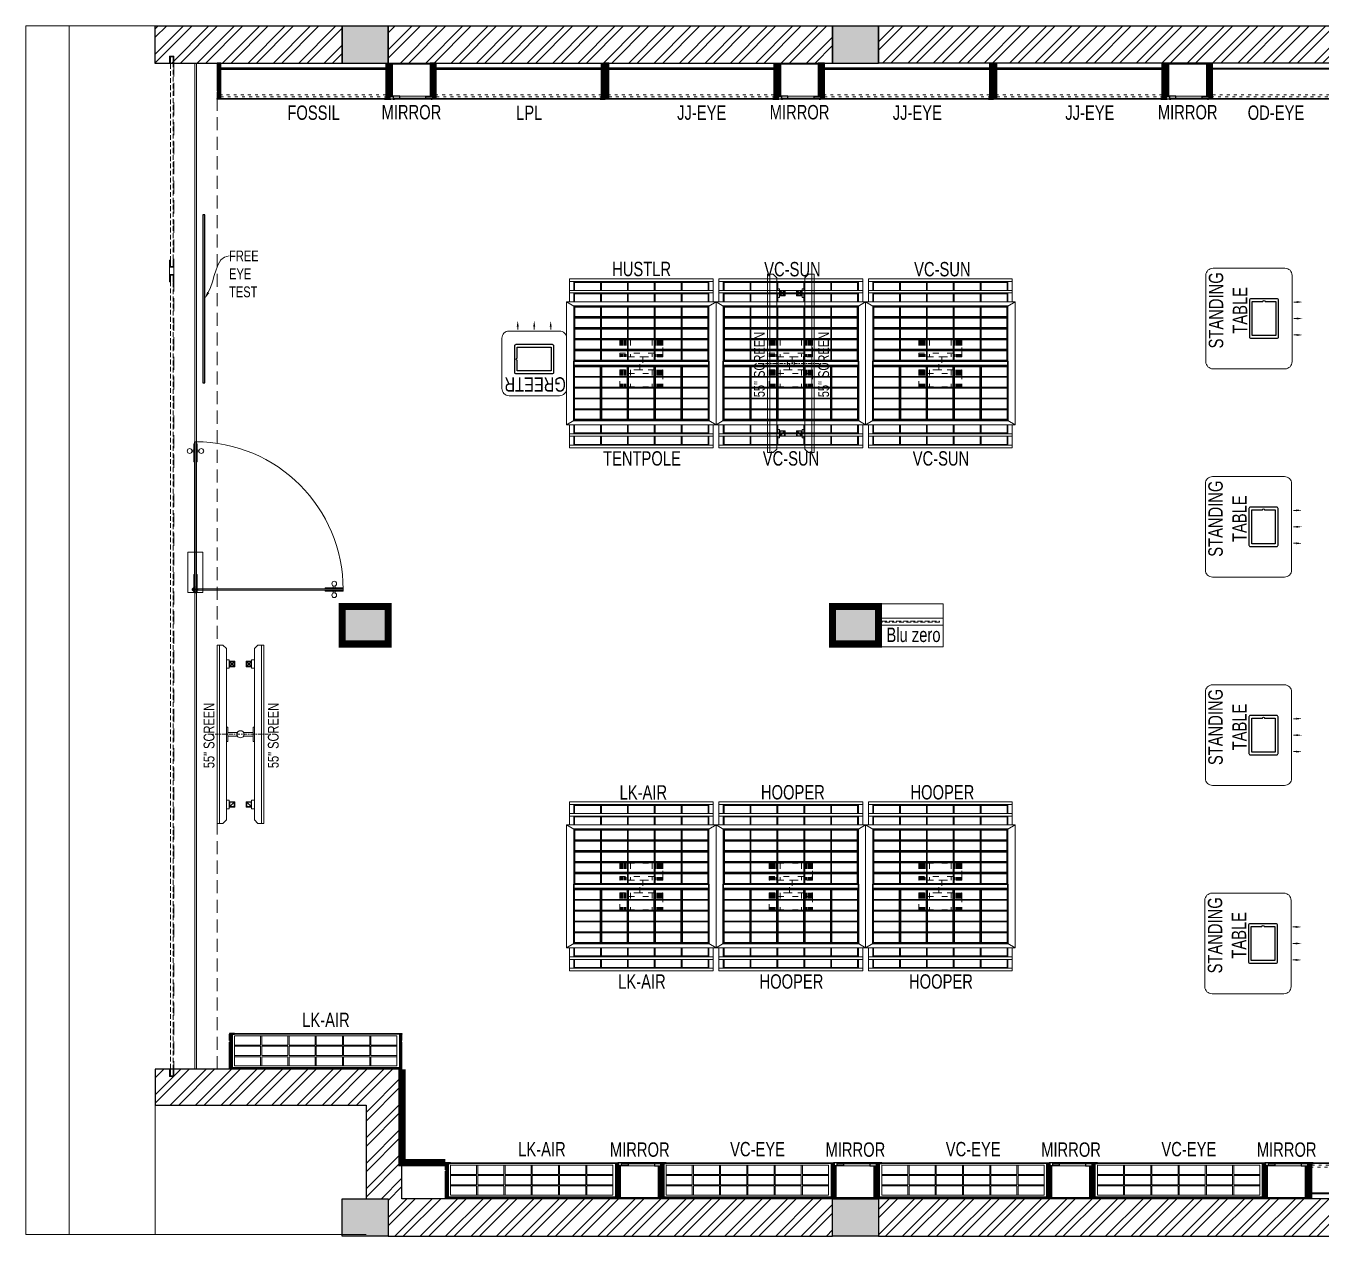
# Model space of a CAD drawing. Header units: feet. Extents: x 9930133 to 9947819, y -6283010 to -6274589.
# Drawn here: x 9930133 to 9939143, y -6283010 to -6274589 of the extents above; entities that cross this region are included whole.
import ezdxf
from ezdxf import colors
from ezdxf.entities.mleader import LeaderData, LeaderLine
from ezdxf.math import Vec2, Vec3

# ---------------------------------------------------------------- set-up
doc = ezdxf.new("R2010")
doc.units = ezdxf.units.FT
doc.header["$LTSCALE"] = 33
doc.header["$MEASUREMENT"] = 0
for name, pattern in [('a_p6_plan_L18$0$HIDDEN', [0.375, 0.25, -0.125]), ('ACAD_ISO03W100', [30, 12, -18]), ('D10_DASHED', [0.75, 0.5, -0.25]), ('DASHDOT2', [0.5, 0.25, -0.125, 0, -0.125]), ('HIDDENX2', [0.75, 0.5, -0.25])]:
    doc.linetypes.add(name, pattern=pattern)
for name, color, linetype, lineweight in [('A-Glazing', 4, 'Continuous', 20), ('A-shutter', 8, 'Continuous', 18), ('A-WALL HATCH', 251, 'Continuous', 0), ('beam', 90, 'Continuous', 9), ('column hatch', 5, 'Continuous', 0), ('Glazing', 141, 'Continuous', 15), ('LENS-DIM', 252, 'Continuous', 5), ('LENS-FURNITURE', 13, 'Continuous', 9), ('LENS-TEXT', 31, 'Continuous', 5), ('LENS_DIMENSION', 193, 'Continuous', 0), ('LENS_TEXT', 31, 'Continuous', 5), ('LK-EQPMT', 3, 'Continuous', 18), ('LK-FF&E FLOOR', 1, 'Continuous', 9), ('LK-FF&E WALL', 1, 'Continuous', 9), ('LK-IT', 3, 'Continuous', 18), ('LK-MIRROR', 133, 'Continuous', 13), ('LN-ELEVATION-1', 81, 'Continuous', 25), ('LN-ELEVATION-2', 103, 'Continuous', 20), ('LN-ELEVATION-3', 125, 'Continuous', 18), ('LN-ELEVATION-4', 145, 'Continuous', 13), ('LN-ELEVATION-5', 167, 'Continuous', 5), ('LN-HATCH', 251, 'Continuous', 0), ('PLANO-TXT', 252, 'Continuous', 5), ('rolling shutter', 1, 'Continuous', 5), ('Steps', 4, 'Continuous', 9)]:
    doc.layers.add(name, color=color, linetype=linetype, lineweight=lineweight)
doc.layers.add('A-WALL', color=1, linetype='Continuous')
doc.layers.add('column', color=10, linetype='Continuous')
doc.styles.add('LK TXT', font='GILC____.TTF', dxfattribs={"height": 100})
doc.styles.get("Standard").update_dxf_attribs({"font": 'GILC____.TTF'})
pattern_1 = [(45, (7858054.0837, 3504049.203), (-4.4901280605, 4.4901280605), [])]
pattern_2 = [(45, (4208834.247, 1706614.74), (-4.4901280605, 4.4901280605), [])]
pattern_3 = [(45, (4209134.247, 1706614.74), (-4.4901280605, 4.4901280605), [])]

# ---------------------------------------------------------------- blocks, each defined once
blk = doc.blocks.new('*U44')
at = {"layer": 'A-shutter', "color": 5, "ltscale": 10}
for points in [[(41038445.6, -1561539.2), (41038445.6, -1561544.2), (41038400.6, -1561544.2), (41038400.6, -1561564.2), (41038445.6, -1561564.2), (41038445.6, -1561569.2), (41038395.6, -1561569.2), (41038395.6, -1561539.2)], [(41043925.6, -1561539.2), (41043925.6, -1561544.2), (41043970.6, -1561544.2), (41043970.6, -1561564.2), (41043925.6, -1561564.2), (41043925.6, -1561569.2), (41043975.6, -1561569.2), (41043975.6, -1561539.2)]]:
    blk.add_lwpolyline(points, close=True, dxfattribs=at)
at = {"layer": 'A-shutter', "color": 5, "linetype": 'HIDDENX2', "ltscale": 2}
blk.add_lwpolyline([(41038400.6, -1561544.2), (41038400.6, -1561564.2), (41043970.6, -1561564.2), (41043970.6, -1561544.2)], close=True, dxfattribs=at)
blk = doc.blocks.new('*U45')
at = {"layer": 'A-shutter', "color": 5, "ltscale": 10}
for points in [[(41042557, -1561539.2), (41042557, -1561544.2), (41042512, -1561544.2), (41042512, -1561564.2), (41042557, -1561564.2), (41042557, -1561569.2), (41042507, -1561569.2), (41042507, -1561539.2)], [(41043925.6, -1561539.2), (41043925.6, -1561544.2), (41043970.6, -1561544.2), (41043970.6, -1561564.2), (41043925.6, -1561564.2), (41043925.6, -1561569.2), (41043975.6, -1561569.2), (41043975.6, -1561539.2)]]:
    blk.add_lwpolyline(points, close=True, dxfattribs=at)
at = {"layer": 'A-shutter', "color": 5, "linetype": 'HIDDENX2', "ltscale": 2}
blk.add_lwpolyline([(41042512, -1561544.2), (41042512, -1561564.2), (41043970.6, -1561564.2), (41043970.6, -1561544.2)], close=True, dxfattribs=at)
blk = doc.blocks.new('A$C69cec98d')
at = {"layer": 'A-WALL HATCH'}
h = blk.add_hatch(dxfattribs=at)
h.set_pattern_fill('ANSI32', color=256, scale=333)
h.set_pattern_definition([(45, (-3585596.23, 5462549.3), (-88.2999593, 88.2999593), []), (45, (-3585537.36, 5462549.3), (-88.2999593, 88.2999593), [])])
h.paths.add_polyline_path([(-12075, 249.5), (-15070, 250), (-15070, 1150), (-16786, 1150), (-16786, 900), (-15320, 900), (-15320, 249.5), (-15166, 249.5), (-15166, -10), (-12075, -10)])
h.paths.add_polyline_path([(-8615, 249.5), (-11755, 249.5), (-11755, -10.5), (-8615, -10.5)])
h.paths.add_polyline_path([(-5170, 249.5), (-8295, 249.5), (-8295, -10), (-5170, -10)])
h.paths.add_polyline_path([(-1730, 250), (-4850, 250), (-4850, -10), (-1730, -10)])
h.paths.add_polyline_path([(-1410, 1600), (-1660, 1600), (-1660, 250), (-1410, 250)], flags=17)
h.paths.add_polyline_path([(-1410, 4110), (-1410, 2600), (0, 2600), (0, -10), (-1410, -10), (-1410, 250), (-150, 250), (-150, 2350), (-1660, 2350), (-1660, 4110)])
h.paths.add_polyline_path([(-1760, 7090), (-1410, 7090), (-1410, 4370), (-1660, 4370), (-1660, 6830), (-1760, 6830)])
h.paths.add_polyline_path([(-1660, 8150), (-1660, 8050), (-1760, 8050), (-1760, 7790), (-1410, 7790), (-1410, 8150)])
h.paths.add_polyline_path([(-4850, 8409.5), (-1730, 8409.5), (-1730, 8150), (-4850, 8150)])
h.paths.add_polyline_path([(-8295, 8409.5), (-5170, 8409.5), (-5170, 8149.5), (-8295, 8149.5)])
h.paths.add_polyline_path([(-11755, 8409.5), (-8615, 8409.5), (-8615, 8150), (-11755, 8150)])
h.paths.add_polyline_path([(-15166, 8409.5), (-12075, 8409.5), (-12075, 8149.5), (-15166, 8149.5)])
h.paths.add_polyline_path([(-16786, 8410), (-15486, 8410), (-15486, 8149.5), (-16786, 8149.5)])
at = {"layer": 'column hatch'}
h = blk.add_hatch(color=251, dxfattribs=at)
h.dxf.hatch_style = 1
h.paths.add_polyline_path([(-15486, 8410), (-15166, 8410), (-15166, 8150), (-15486, 8150)])
h.paths.add_polyline_path([(-12075, 8410), (-11755, 8410), (-11755, 8150), (-12075, 8150)])
h.paths.add_polyline_path([(-8615, 8410), (-8295, 8410), (-8295, 8150), (-8615, 8150)])
h.paths.add_polyline_path([(-5170, 8410), (-4850, 8410), (-4850, 8150), (-5170, 8150)])
h.paths.add_polyline_path([(-1730, 8410), (-1410, 8410), (-1410, 8150), (-1730, 8150)])
h = blk.add_hatch(color=251, dxfattribs=at)
h.dxf.hatch_style = 1
h.paths.add_polyline_path([(-15486, 4370), (-15166, 4370), (-15166, 4110), (-15486, 4110)])
h.paths.add_polyline_path([(-12075, 4370), (-11755, 4370), (-11755, 4110), (-12075, 4110)])
h.paths.add_polyline_path([(-8615, 4370), (-8295, 4370), (-8295, 4110), (-8615, 4110)])
h.paths.add_polyline_path([(-5170, 4370), (-4850, 4370), (-4850, 4110), (-5170, 4110)])
h.paths.add_polyline_path([(-1730, 4370), (-1410, 4370), (-1410, 4110), (-1730, 4110)])
h = blk.add_hatch(color=251, dxfattribs=at)
h.dxf.hatch_style = 1
h.paths.add_polyline_path([(-15486, 250), (-15166, 250), (-15166, -10), (-15486, -10)])
h.paths.add_polyline_path([(-12075, 250), (-11755, 250), (-11755, -10), (-12075, -10)])
h.paths.add_polyline_path([(-8615, 250), (-8295, 250), (-8295, -10), (-8615, -10)])
h.paths.add_polyline_path([(-5170, 250), (-4850, 250), (-4850, -10), (-5170, -10)])
h.paths.add_polyline_path([(-1730, 250), (-1410, 250), (-1410, -10), (-1730, -10)])
at = {"layer": 'A-WALL'}
for points in [[(-16786, 8410), (-15486, 8410), (-15486, 8149.5), (-16786, 8149.5)], [(-15166, 8409.5), (-12075, 8409.5), (-12075, 8149.5), (-15166, 8149.5)], [(-11755, 8409.5), (-8615, 8409.5), (-8615, 8150), (-11755, 8150)], [(-12075, 249.5), (-15070, 250), (-15070, 1150), (-16786, 1150), (-16786, 900), (-15320, 900), (-15320, 249.5), (-15166, 249.5), (-15166, -10), (-12075, -10)], [(-8615, 249.5), (-11755, 249.5), (-11755, -10.5), (-8615, -10.5)]]:
    blk.add_lwpolyline(points, close=True, dxfattribs=at)
at = {"layer": 'beam', "linetype": 'a_p6_plan_L18$0$HIDDEN', "lineweight": 5, "ltscale": 11}
blk.add_lwpolyline([(-16656, 1150), (-16356, 1150), (-16356, 8149.5), (-16656, 8149.5)], close=True, dxfattribs=at)
at = {"layer": 'column'}
for points in [[(-15486, 8409.5), (-15166, 8409.5), (-15166, 8149.5), (-15486, 8149.5)], [(-12075, 8409.5), (-11755, 8409.5), (-11755, 8149.5), (-12075, 8149.5)], [(-15486, 4370), (-15166, 4370), (-15166, 4110), (-15486, 4110)], [(-12075, 4370), (-11755, 4370), (-11755, 4110), (-12075, 4110)], [(-15486, 249.5), (-15166, 249.5), (-15166, -10.5), (-15486, -10.5)], [(-12075, 249.5), (-11755, 249.5), (-11755, -10.5), (-12075, -10.5)]]:
    blk.add_lwpolyline(points, close=True, dxfattribs=at)
at = {"layer": 'rolling shutter', "color": 2}
blk.add_lwpolyline([(-16656, 6731), (-16686, 6731), (-16686, 6680), (-16656, 6680)], close=True, dxfattribs=at)
at = {"layer": 'Steps'}
for p, q in [((-17686, 0), (-17686, 8410)), ((-16786, 8410), (-17686, 8410)), ((-17386, 0), (-17386, 8410)), ((-16786, 900), (-16786, 0)), ((-15320, 0), (-17686, 0))]:
    blk.add_line(p, q, dxfattribs=at)
at = {"layer": 'rolling shutter', "color": 2, "rotation": 270.0000000000518}
blk.add_blockref('*U45', (1544883.2, 41050706.6), dxfattribs=at)
at = {"layer": 'rolling shutter', "color": 2, "xscale": -1, "rotation": 269.9999999999481}
blk.add_blockref('*U44', (1544883.2, -41037295.6), dxfattribs=at)
blk = doc.blocks.new('Entrance Door')
at = {"layer": 'Glazing', "ltscale": 111}
blk.add_hatch(color=256, dxfattribs=at).paths.add_polyline_path([(18, -35), (18, -1235), (30, -1235), (30, -35)])
at = {"layer": 'Glazing'}
for p, q in [((30, -54), (18, -66)), ((1118, -31), (1118, -54)), ((1118, -89), (1118, -66)), ((1133, -31), (1133, -54)), ((1133, -89), (1133, -66))]:
    blk.add_line(p, q, dxfattribs=at)
at = {"layer": 'Glazing', "ltscale": 44}
for p, q in [((-5, -1156), (18, -1156)), ((-5, -1171), (18, -1171)), ((53, -1156), (30, -1156)), ((53, -1171), (30, -1171))]:
    blk.add_line(p, q, dxfattribs=at)
at = {"layer": 'Glazing'}
for points in [[(320, -120), (0, -120), (0, 0), (320, 0)], [(0, -54), (142, -54), (142, -47), (0, -47)], [(0, -66), (142, -66), (142, -74), (0, -74)], [(1181, -54), (1038, -54), (1038, -47), (1181, -47)], [(1181, -66), (1038, -66), (1038, -74), (1181, -74)]]:
    blk.add_lwpolyline(points, close=True, dxfattribs=at)
at = {"layer": 'Glazing', "ltscale": 222}
blk.add_lwpolyline([(-2, -66), (1199, -66), (1199, -54), (-2, -54)], close=True, dxfattribs=at)
at = {"layer": 'Glazing', "ltscale": 111}
blk.add_lwpolyline([(18, -35), (18, -1235), (30, -1235), (30, -35)], close=True, dxfattribs=at)
at = {"layer": 'Glazing', "ltscale": 44}
for points in [[(18, -1093), (18, -1235), (10, -1235), (10, -1093)], [(30, -1093), (30, -1235), (37, -1235), (37, -1093)]]:
    blk.add_lwpolyline(points, close=True, dxfattribs=at)
at = {"layer": 'Glazing'}
for centre, radius in [((1125, -14), 19), ((24, -59), 19.8), ((1125, -107), 19)]:
    blk.add_circle(centre, radius, dxfattribs=at)
at = {"layer": 'Glazing', "ltscale": 44}
for centre in [(-22, -1164), (70, -1164)]:
    blk.add_circle(centre, 19, dxfattribs=at)
at = {"layer": 'Glazing', "ltscale": 222}
blk.add_arc((24, -60), 1175, 270, 359.9996, dxfattribs=at)
blk = doc.blocks.new('MIRROR')
at = {"layer": 'LN-HATCH', "ltscale": 0.5}
h = blk.add_hatch(dxfattribs=at)
h.set_pattern_fill('ANSI31', color=256, scale=2)
h.set_pattern_definition([(45, (4060433.7416, 1708720.787), (-4.4901280605, 4.4901280605), [])])
h.paths.add_polyline_path([(212.9, 101.3), (230.9, 101.3), (230.9, -127.7), (212.9, -127.7)])
h.paths.add_polyline_path([(230.9, 95.3), (494.9, 95.3), (494.9, 101.3), (230.9, 101.3)])
h.paths.add_polyline_path([(512.9, 101.3), (494.9, 101.3), (494.9, -127.7), (512.9, -127.7)])
at = {"layer": 'Defpoints'}
blk.add_lwpolyline([(512.9, 101.3), (212.9, 101.3), (212.9, -148.7), (512.9, -148.7)], close=True, dxfattribs=at)
at = {"layer": 'LN-ELEVATION-1'}
for points in [[(212.9, 101.3), (230.9, 101.3), (230.9, -127.7), (212.9, -127.7)], [(230.9, 95.3), (494.9, 95.3), (494.9, 101.3), (230.9, 101.3)], [(512.9, 101.3), (494.9, 101.3), (494.9, -127.7), (512.9, -127.7)], [(259.9, -141.7), (259.9, -127.7), (214.9, -127.7), (214.9, -148.7), (223.9, -148.7), (223.9, -147.2), (216.4, -147.2), (216.4, -141.7)], [(442.9, -141.7), (442.9, -127.7), (487.9, -127.7), (487.9, -148.7), (478.9, -148.7), (478.9, -147.2), (486.4, -147.2), (486.4, -141.7)], [(504.9, -148.7), (504.9, -147.2), (509.4, -147.2), (509.4, -129.2), (487.9, -129.2), (487.9, -127.7), (510.9, -127.7), (510.9, -148.7)]]:
    blk.add_lwpolyline(points, close=True, dxfattribs=at)
at = {"layer": 'LN-ELEVATION-2', "color": 4, "lineweight": 0}
blk.add_lwpolyline([(216.4, -141.7), (486.4, -141.7), (486.4, -147.2), (216.4, -147.2)], close=True, dxfattribs=at)
at = {"layer": 'LN-ELEVATION-2'}
blk.add_lwpolyline([(259.9, -141.7), (442.9, -141.7), (442.9, -127.7), (259.9, -127.7)], close=True, dxfattribs=at)
at = {"layer": 'LN-ELEVATION-4', "ltscale": 0.5}
blk.add_line((478.9, -148.7), (223.9, -148.7), dxfattribs=at)
blk = doc.blocks.new('JJ SH 1200')
at = {"layer": 'LN-HATCH', "ltscale": 0.5}
h = blk.add_hatch(dxfattribs=at)
h.set_pattern_fill('ANSI31', color=256, scale=2)
h.set_pattern_definition([(45, (4097187.331, 1708800.267), (-4.4901280605, 4.4901280605), [])])
h.paths.add_polyline_path([(792.1, 220), (792.1, 30), (786.1, 30), (786.1, 20), (792.1, 20), (792.1, -24), (767.1, -24), (767.1, 220)])
h.paths.add_polyline_path([(-382.9, 180), (767.1, 180), (767.1, 186), (-382.9, 186)])
h.paths.add_polyline_path([(757.1, -24), (757.1, -30), (792.1, -30), (792.1, -24)])
h.paths.add_polyline_path([(-407.9, 220), (-407.9, 30), (-401.9, 30), (-401.9, 20), (-407.9, 20), (-407.9, -24), (-382.9, -24), (-382.9, 220)])
h.paths.add_polyline_path([(-372.9, -24), (-372.9, -30), (-407.9, -30), (-407.9, -24)])
at = {"layer": 'LN-ELEVATION-1', "ltscale": 0.5}
for points in [[(-407.9, 220), (-407.9, 30), (-401.9, 30), (-401.9, 20), (-407.9, 20), (-407.9, -24), (-382.9, -24), (-382.9, 220)], [(-382.9, 180), (767.1, 180), (767.1, 186), (-382.9, 186)], [(792.1, 220), (792.1, 30), (786.1, 30), (786.1, 20), (792.1, 20), (792.1, -24), (767.1, -24), (767.1, 220)], [(-372.9, -24), (-372.9, -30), (-407.9, -30), (-407.9, -24)], [(757.1, -24), (757.1, -30), (792.1, -30), (792.1, -24)]]:
    blk.add_lwpolyline(points, close=True, dxfattribs=at)
at = {"layer": 'LN-ELEVATION-3', "ltscale": 0.5}
for p, q in [((767.1, 220), (-382.9, 220)), ((757.1, -24), (-372.9, -24)), ((-372.9, -30), (757.1, -30))]:
    blk.add_line(p, q, dxfattribs=at)
at = {"layer": 'LN-ELEVATION-4', "linetype": 'ACAD_ISO03W100', "ltscale": 0.05}
blk.add_lwpolyline([(767.1, 0), (-382.9, 0), (-382.9, -12), (767.1, -12)], close=True, dxfattribs=at)
blk = doc.blocks.new('VC HD 1200')
at = {"layer": 'LN-HATCH', "ltscale": 0.5}
h = blk.add_hatch(dxfattribs=at)
h.set_pattern_fill('ANSI31', color=256, scale=2)
h.set_pattern_definition([(45, (3760859.753, 1795248.936), (-4.490128061, 4.490128061), [])])
h.paths.add_polyline_path([(-1200, 250), (-1200, 60), (-1194, 60), (-1194, 50), (-1200, 50), (-1200, 6), (-1182, 6), (-1182, 250)])
h = blk.add_hatch(dxfattribs=at)
h.set_pattern_fill('ANSI31', color=256, scale=2)
h.set_pattern_definition(pattern_1)
h.paths.add_polyline_path([(0, 250), (0, 60), (-6, 60), (-6, 50), (0, 50), (0, 6), (-18, 6), (-18, 250)])
h = blk.add_hatch(dxfattribs=at)
h.set_pattern_fill('ANSI31', color=256, scale=2)
h.set_pattern_definition([(45, (7858047.0837, 3504049.203), (-4.4901280605, 4.4901280605), [])])
h.paths.add_polyline_path([(-1165, 6), (-1165, 0), (-1200, 0), (-1200, 6)])
h = blk.add_hatch(dxfattribs=at)
h.set_pattern_fill('ANSI31', color=256, scale=2)
h.set_pattern_definition(pattern_1)
h.paths.add_polyline_path([(-28, 6), (-28, 0), (0, 0), (0, 6)])
at = {"layer": 'LN-ELEVATION-1', "ltscale": 0.5}
for points in [[(-1200, 250), (-1200, 60), (-1194, 60), (-1194, 50), (-1200, 50), (-1200, 6), (-1182, 6), (-1182, 250)], [(-18, 238), (-1182, 238), (-1182, 244), (-18, 244)], [(0, 250), (0, 60), (-6, 60), (-6, 50), (0, 50), (0, 6), (-18, 6), (-18, 250)], [(-1165, 6), (-1165, 0), (-1200, 0), (-1200, 6)], [(-35, 6), (-35, 0), (0, 0), (0, 6)]]:
    blk.add_lwpolyline(points, close=True, dxfattribs=at)
at = {"layer": 'LN-ELEVATION-3', "ltscale": 0.5}
for p, q in [((-1182, 250), (-18, 250)), ((-1165, 6), (-35, 6)), ((-35, 0), (-1165, 0))]:
    blk.add_line(p, q, dxfattribs=at)
for points in [[(-1165, 226), (-35, 226), (-35, 18), (-1165, 18)], [(-1165, 226), (-983.3, 226), (-983.3, 162), (-1165, 162)], [(-975.3, 226), (-793.7, 226), (-793.7, 162), (-975.3, 162)], [(-785.7, 226), (-604, 226), (-604, 162), (-785.7, 162)], [(-596, 226), (-414.3, 226), (-414.3, 162), (-596, 162)], [(-406.3, 226), (-224.7, 226), (-224.7, 162), (-406.3, 162)], [(-216.7, 226), (-35, 226), (-35, 162), (-216.7, 162)], [(-1165, 90), (-983.3, 90), (-983.3, 154), (-1165, 154)], [(-975.3, 154), (-793.7, 154), (-793.7, 90), (-975.3, 90)], [(-785.7, 154), (-604, 154), (-604, 90), (-785.7, 90)], [(-596, 154), (-414.3, 154), (-414.3, 90), (-596, 90)], [(-406.3, 154), (-224.7, 154), (-224.7, 90), (-406.3, 90)], [(-216.7, 154), (-35, 154), (-35, 90), (-216.7, 90)], [(-1165, 82), (-983.3, 82), (-983.3, 18), (-1165, 18)], [(-975.3, 82), (-793.7, 82), (-793.7, 18), (-975.3, 18)], [(-785.7, 82), (-604, 82), (-604, 18), (-785.7, 18)], [(-596, 82), (-414.3, 82), (-414.3, 18), (-596, 18)], [(-406.3, 82), (-224.7, 82), (-224.7, 18), (-406.3, 18)], [(-216.7, 82), (-35, 82), (-35, 18), (-216.7, 18)]]:
    blk.add_lwpolyline(points, close=True, dxfattribs=at)
blk = doc.blocks.new('CLENS 1200')
at = {"layer": 'LN-HATCH', "ltscale": 0.5}
h = blk.add_hatch(dxfattribs=at)
h.set_pattern_fill('ANSI31', color=256, scale=2)
h.set_pattern_definition([(45, (4092853.4493, 1690921.992), (-4.4901280605, 4.4901280605), [])])
h.paths.add_polyline_path([(0, 250), (0, 60), (6, 60), (6, 50), (0, 50), (0, 6), (25, 6), (25, 250)])
h.paths.add_polyline_path([(1175, 210), (25, 210), (25, 216), (1175, 216)])
h.paths.add_polyline_path([(35, 6), (35, 0), (0, 0), (0, 6)])
h.paths.add_polyline_path([(1200, 250), (1200, 60), (1194, 60), (1194, 50), (1200, 50), (1200, 6), (1175, 6), (1175, 250)])
h.paths.add_polyline_path([(1165, 6), (1165, 0), (1200, 0), (1200, 6)])
at = {"layer": 'LN-ELEVATION-1', "ltscale": 0.5}
for points in [[(0, 250), (0, 60), (6, 60), (6, 50), (0, 50), (0, 6), (25, 6), (25, 250)], [(1175, 210), (25, 210), (25, 216), (1175, 216)], [(1200, 250), (1200, 60), (1194, 60), (1194, 50), (1200, 50), (1200, 6), (1175, 6), (1175, 250)], [(35, 6), (35, 0), (0, 0), (0, 6)], [(1165, 6), (1165, 0), (1200, 0), (1200, 6)]]:
    blk.add_lwpolyline(points, close=True, dxfattribs=at)
at = {"layer": 'LN-ELEVATION-3', "ltscale": 0.5}
for p, q in [((25, 250), (1175, 250)), ((35, 6), (1165, 6)), ((1165, 0), (35, 0))]:
    blk.add_line(p, q, dxfattribs=at)
at = {"layer": 'LN-ELEVATION-4', "linetype": 'ACAD_ISO03W100', "ltscale": 0.05}
blk.add_lwpolyline([(25, 30), (1175, 30), (1175, 18), (25, 18)], close=True, dxfattribs=at)
blk = doc.blocks.new('ffgd')
at = {"layer": 'LN-ELEVATION-4', "linetype": 'ACAD_ISO03W100', "ltscale": 0.1}
blk.add_lwpolyline([(0, 47.3), (0, -41.5), (-20, -41.5), (-20, 47.3)], close=True, dxfattribs=at)
at = {"layer": 'LN-ELEVATION-5', "linetype": 'ACAD_ISO03W100', "ltscale": 0.1}
for p, q in [((-159.9, 165.7), (-159.9, 47.3)), ((-159.7, 165.7), (-159.7, 47.3)), ((-159.4, 165.7), (-159.4, 47.3)), ((-159, 165.7), (-159, 47.3)), ((-158.5, 165.7), (-158.5, 47.3)), ((-157.9, 165.7), (-157.9, 47.3)), ((-157.1, 165.7), (-157.1, 47.3)), ((-156.1, 165.7), (-156.1, 47.3)), ((-154.1, 165.7), (-154.1, 47.3)), ((-151.1, 165.7), (-151.1, 47.3)), ((-146.1, 165.7), (-146.1, 47.3)), ((-141.1, 165.7), (-141.1, 47.3)), ((-135.1, 165.7), (-135.1, 47.3)), ((-128.1, 165.7), (-128.1, 47.3)), ((-120.1, 165.7), (-120.1, 47.3)), ((-111.1, 165.7), (-111.1, 47.3)), ((-102.1, 165.7), (-102.1, 47.3)), ((-85, 165.7), (-85, 47.3)), ((65, 165.7), (65, 47.3)), ((82.1, 165.7), (82.1, 47.3)), ((91.1, 165.7), (91.1, 47.3)), ((100.1, 165.7), (100.1, 47.3)), ((108.1, 165.7), (108.1, 47.3)), ((115.1, 165.7), (115.1, 47.3)), ((121.1, 165.7), (121.1, 47.3)), ((126.1, 165.7), (126.1, 47.3)), ((131.1, 165.7), (131.1, 47.3)), ((134.1, 165.7), (134.1, 47.3)), ((136.1, 165.7), (136.1, 47.3)), ((137.1, 165.7), (137.1, 47.3)), ((137.9, 165.7), (137.9, 47.3)), ((138.5, 165.7), (138.5, 47.3)), ((139, 165.7), (139, 47.3)), ((139.4, 165.7), (139.4, 47.3)), ((139.7, 165.7), (139.7, 47.3)), ((139.9, 165.7), (139.9, 47.3)), ((-159.9, -41.5), (-159.9, -159.9)), ((-159.7, -41.5), (-159.7, -159.9)), ((-159.4, -41.5), (-159.4, -159.9)), ((-159, -41.5), (-159, -159.9)), ((-158.5, -41.5), (-158.5, -159.9)), ((-157.9, -41.5), (-157.9, -159.9)), ((-157.1, -41.5), (-157.1, -159.9)), ((-156.1, -41.5), (-156.1, -159.9)), ((-154.1, -41.5), (-154.1, -159.9)), ((-151.1, -41.5), (-151.1, -159.9)), ((-146.1, -41.5), (-146.1, -159.9)), ((-141.1, -41.5), (-141.1, -159.9)), ((-135.1, -41.5), (-135.1, -159.9)), ((-128.1, -41.5), (-128.1, -159.9)), ((-120.1, -41.5), (-120.1, -159.9)), ((-111.1, -41.5), (-111.1, -159.9)), ((-102.1, -41.5), (-102.1, -159.9)), ((-85, -41.5), (-85, -159.9)), ((65, -41.5), (65, -159.9)), ((82.1, -41.5), (82.1, -159.9)), ((91.1, -41.5), (91.1, -159.9)), ((100.1, -41.5), (100.1, -159.9)), ((108.1, -41.5), (108.1, -159.9)), ((115.1, -41.5), (115.1, -159.9)), ((121.1, -41.5), (121.1, -159.9)), ((126.1, -41.5), (126.1, -159.9)), ((131.1, -41.5), (131.1, -159.9)), ((134.1, -41.5), (134.1, -159.9)), ((136.1, -41.5), (136.1, -159.9)), ((137.1, -41.5), (137.1, -159.9)), ((137.9, -41.5), (137.9, -159.9)), ((138.5, -41.5), (138.5, -159.9)), ((139, -41.5), (139, -159.9)), ((139.4, -41.5), (139.4, -159.9)), ((139.7, -41.5), (139.7, -159.9)), ((139.9, -41.5), (139.9, -159.9))]:
    blk.add_line(p, q, dxfattribs=at)
for points in [[(140, 73), (140, 165.7), (-160, 165.7), (-160, 73)], [(140, -67.1), (140, -159.9), (-160, -159.9), (-160, -67.1)]]:
    blk.add_lwpolyline(points, dxfattribs=at)
for points in [[(140, 73), (140, 47.3), (-160, 47.3), (-160, 73)], [(140, -41.5), (140, -67.1), (-160, -67.1), (-160, -41.5)]]:
    blk.add_lwpolyline(points, close=True, dxfattribs=at)
blk = doc.blocks.new('EURO 1040 x 1175')
at = {"layer": 'LN-ELEVATION-1'}
for points in [[(-470, -327.4), (470, -327.4), (470, 467.6), (-470, 467.6)], [(-470, 85.1), (470, 85.1), (470, 467.6), (-470, 467.6)], [(-283.2, 85.1), (-277.2, 85.1), (-277.2, 467.6), (-283.2, 467.6)], [(-96.4, 85.1), (-90.4, 85.1), (-90.4, 467.6), (-96.4, 467.6)], [(90.4, 85.1), (96.4, 85.1), (96.4, 467.6), (90.4, 467.6)], [(277.2, 85.1), (283.2, 85.1), (283.2, 467.6), (277.2, 467.6)], [(-470, 386.6), (-283.2, 386.6), (-283.2, 392.6), (-470, 392.6)], [(-277.2, 386.6), (-96.4, 386.6), (-96.4, 392.6), (-277.2, 392.6)], [(-90.4, 386.6), (90.4, 386.6), (90.4, 392.6), (-90.4, 392.6)], [(96.4, 386.6), (277.2, 386.6), (277.2, 392.6), (96.4, 392.6)], [(283.2, 386.6), (470, 386.6), (470, 392.6), (283.2, 392.6)], [(-470, 311.2), (-283.2, 311.2), (-283.2, 317.2), (-470, 317.2)], [(-277.2, 311.2), (-96.4, 311.2), (-96.4, 317.2), (-277.2, 317.2)], [(-90.4, 311.2), (90.4, 311.2), (90.4, 317.2), (-90.4, 317.2)], [(96.4, 311.2), (277.2, 311.2), (277.2, 317.2), (96.4, 317.2)], [(283.2, 311.2), (470, 311.2), (470, 317.2), (283.2, 317.2)], [(-470, 235.8), (-283.2, 235.8), (-283.2, 241.8), (-470, 241.8)], [(-277.2, 235.8), (-96.4, 235.8), (-96.4, 241.8), (-277.2, 241.8)], [(-90.4, 235.8), (90.4, 235.8), (90.4, 241.8), (-90.4, 241.8)], [(96.4, 235.8), (277.2, 235.8), (277.2, 241.8), (96.4, 241.8)], [(283.2, 235.8), (470, 235.8), (470, 241.8), (283.2, 241.8)], [(-470, 160.4), (-283.2, 160.4), (-283.2, 166.4), (-470, 166.4)], [(-277.2, 160.4), (-96.4, 160.4), (-96.4, 166.4), (-277.2, 166.4)], [(-90.4, 160.4), (90.4, 160.4), (90.4, 166.4), (-90.4, 166.4)], [(96.4, 160.4), (277.2, 160.4), (277.2, 166.4), (96.4, 166.4)], [(283.2, 160.4), (470, 160.4), (470, 166.4), (283.2, 166.4)], [(-470, 85.1), (470, 85.1), (470, 55.1), (-470, 55.1)], [(-470, 55.1), (470, 55.1), (470, -327.4), (-470, -327.4)], [(-283.2, 55.1), (-277.2, 55.1), (-277.2, -327.4), (-283.2, -327.4)], [(-96.4, 55.1), (-90.4, 55.1), (-90.4, -327.4), (-96.4, -327.4)], [(90.4, 55.1), (96.4, 55.1), (96.4, -327.4), (90.4, -327.4)], [(277.2, 55.1), (283.2, 55.1), (283.2, -327.4), (277.2, -327.4)], [(-470, -20.3), (-283.2, -20.3), (-283.2, -26.3), (-470, -26.3)], [(-277.2, -20.3), (-96.4, -20.3), (-96.4, -26.3), (-277.2, -26.3)], [(-90.4, -20.3), (90.4, -20.3), (90.4, -26.3), (-90.4, -26.3)], [(96.4, -20.3), (277.2, -20.3), (277.2, -26.3), (96.4, -26.3)], [(283.2, -20.3), (470, -20.3), (470, -26.3), (283.2, -26.3)], [(-470, -95.7), (-283.2, -95.7), (-283.2, -101.7), (-470, -101.7)], [(-470, -171.1), (-283.2, -171.1), (-283.2, -177.1), (-470, -177.1)], [(-277.2, -95.7), (-96.4, -95.7), (-96.4, -101.7), (-277.2, -101.7)], [(-277.2, -171.1), (-96.4, -171.1), (-96.4, -177.1), (-277.2, -177.1)], [(-90.4, -95.7), (90.4, -95.7), (90.4, -101.7), (-90.4, -101.7)], [(-90.4, -171.1), (90.4, -171.1), (90.4, -177.1), (-90.4, -177.1)], [(96.4, -95.7), (277.2, -95.7), (277.2, -101.7), (96.4, -101.7)], [(96.4, -171.1), (277.2, -171.1), (277.2, -177.1), (96.4, -177.1)], [(283.2, -95.7), (470, -95.7), (470, -101.7), (283.2, -101.7)], [(283.2, -171.1), (470, -171.1), (470, -177.1), (283.2, -177.1)], [(-470, -246.4), (-283.2, -246.4), (-283.2, -252.4), (-470, -252.4)], [(-277.2, -246.4), (-96.4, -246.4), (-96.4, -252.4), (-277.2, -252.4)], [(-90.4, -246.4), (90.4, -246.4), (90.4, -252.4), (-90.4, -252.4)], [(96.4, -246.4), (277.2, -246.4), (277.2, -252.4), (96.4, -252.4)], [(283.2, -246.4), (470, -246.4), (470, -252.4), (283.2, -252.4)]]:
    blk.add_lwpolyline(points, close=True, dxfattribs=at)
for points in [[(-283.2, 461.6), (-464, 461.6), (-464, 317.2)], [(-96.4, 461.6), (-277.2, 461.6)], [(90.4, 461.6), (-90.4, 461.6)], [(277.2, 461.6), (96.4, 461.6)], [(464, 317.2), (464, 461.6), (283.2, 461.6)], [(-464, 311.2), (-464, 241.8)], [(464, 241.8), (464, 311.2)], [(-464, 235.8), (-464, 166.4)], [(464, 166.4), (464, 235.8)], [(-464, 160.4), (-464, 91.1), (-283.2, 91.1)], [(-277.2, 91.1), (-96.4, 91.1)], [(-90.4, 91.1), (90.4, 91.1)], [(96.4, 91.1), (277.2, 91.1)], [(283.2, 91.1), (464, 91.1), (464, 160.4)], [(-464, -20.3), (-464, 49.1), (-283.2, 49.1)], [(-277.2, 49.1), (-96.4, 49.1)], [(-90.4, 49.1), (90.4, 49.1)], [(96.4, 49.1), (277.2, 49.1)], [(283.2, 49.1), (464, 49.1), (464, -20.3)], [(-464, -95.7), (-464, -26.3)], [(464, -26.3), (464, -95.7)], [(-464, -171.1), (-464, -101.7)], [(-283.2, -321.4), (-464, -321.4), (-464, -177.1)], [(464, -177.1), (464, -321.4), (283.2, -321.4)], [(464, -101.7), (464, -171.1)], [(-96.4, -321.4), (-277.2, -321.4)], [(90.4, -321.4), (-90.4, -321.4)], [(277.2, -321.4), (96.4, -321.4)]]:
    blk.add_lwpolyline(points, dxfattribs=at)
at = {"layer": 'LN-ELEVATION-2'}
blk.add_lwpolyline([(-520, -357.4), (520, -357.4), (520, 497.6), (-520, 497.6)], close=True, dxfattribs=at)
for points in [[(-470, 467.6), (-520, 497.6)], [(470, 467.6), (520, 497.6)], [(-470, -327.4), (-520, -357.4)], [(470, -327.4), (520, -357.4)]]:
    blk.add_lwpolyline(points, dxfattribs=at)
at = {"layer": 'LN-ELEVATION-3'}
for points in [[(-500, 559.6), (500, 559.6), (500, 577.6), (-500, 577.6)], [(-500, 497.6), (-470, 497.6), (-470, 559.6), (-500, 559.6)], [(470, 497.6), (500, 497.6), (500, 559.6), (470, 559.6)], [(-500, -357.4), (-470, -357.4), (-470, -419.4), (-500, -419.4)], [(470, -357.4), (500, -357.4), (500, -419.4), (470, -419.4)], [(-500, -419.4), (500, -419.4), (500, -437.4), (-500, -437.4)]]:
    blk.add_lwpolyline(points, close=True, dxfattribs=at)
at = {"layer": 'LN-ELEVATION-4'}
for points in [[(-500, 639.6), (500, 639.6), (500, 657.6), (-500, 657.6)], [(-500, 577.6), (-470, 577.6), (-470, 639.6), (-500, 639.6)], [(470, 577.6), (500, 577.6), (500, 639.6), (470, 639.6)], [(-470, 497.6), (-464, 497.6), (-464, 559.6), (-470, 559.6)], [(-464, 553.6), (-283.2, 553.6), (-283.2, 559.6), (-464, 559.6)], [(-283.2, 497.6), (-277.2, 497.6), (-277.2, 559.6), (-283.2, 559.6)], [(-277.2, 553.6), (-96.4, 553.6), (-96.4, 559.6), (-277.2, 559.6)], [(-96.4, 497.6), (-90.4, 497.6), (-90.4, 559.6), (-96.4, 559.6)], [(-90.4, 553.6), (90.4, 553.6), (90.4, 559.6), (-90.4, 559.6)], [(90.4, 497.6), (96.4, 497.6), (96.4, 559.6), (90.4, 559.6)], [(96.4, 553.6), (277.2, 553.6), (277.2, 559.6), (96.4, 559.6)], [(277.2, 497.6), (283.2, 497.6), (283.2, 559.6), (277.2, 559.6)], [(283.2, 553.6), (464, 553.6), (464, 559.6), (283.2, 559.6)], [(464, 497.6), (470, 497.6), (470, 559.6), (464, 559.6)], [(-470, -357.4), (-464, -357.4), (-464, -419.4), (-470, -419.4)], [(-283.2, -357.4), (-277.2, -357.4), (-277.2, -419.4), (-283.2, -419.4)], [(-96.4, -357.4), (-90.4, -357.4), (-90.4, -419.4), (-96.4, -419.4)], [(90.4, -357.4), (96.4, -357.4), (96.4, -419.4), (90.4, -419.4)], [(277.2, -357.4), (283.2, -357.4), (283.2, -419.4), (277.2, -419.4)], [(464, -357.4), (470, -357.4), (470, -419.4), (464, -419.4)], [(-500, -437.4), (-470, -437.4), (-470, -499.4), (-500, -499.4)], [(-464, -413.4), (-283.2, -413.4), (-283.2, -419.4), (-464, -419.4)], [(-277.2, -413.4), (-96.4, -413.4), (-96.4, -419.4), (-277.2, -419.4)], [(-90.4, -413.4), (90.4, -413.4), (90.4, -419.4), (-90.4, -419.4)], [(96.4, -413.4), (277.2, -413.4), (277.2, -419.4), (96.4, -419.4)], [(283.2, -413.4), (464, -413.4), (464, -419.4), (283.2, -419.4)], [(470, -437.4), (500, -437.4), (500, -499.4), (470, -499.4)], [(-500, -499.4), (500, -499.4), (500, -517.4), (-500, -517.4)]]:
    blk.add_lwpolyline(points, close=True, dxfattribs=at)
at = {"layer": 'LN-ELEVATION-5'}
for points in [[(-470, 577.6), (-464, 577.6), (-464, 639.6), (-470, 639.6)], [(-464, 633.6), (-283.2, 633.6), (-283.2, 639.6), (-464, 639.6)], [(-283.2, 577.6), (-277.2, 577.6), (-277.2, 639.6), (-283.2, 639.6)], [(-277.2, 633.6), (-96.4, 633.6), (-96.4, 639.6), (-277.2, 639.6)], [(-96.4, 577.6), (-90.4, 577.6), (-90.4, 639.6), (-96.4, 639.6)], [(-90.4, 633.6), (90.4, 633.6), (90.4, 639.6), (-90.4, 639.6)], [(90.4, 577.6), (96.4, 577.6), (96.4, 639.6), (90.4, 639.6)], [(96.4, 633.6), (277.2, 633.6), (277.2, 639.6), (96.4, 639.6)], [(277.2, 577.6), (283.2, 577.6), (283.2, 639.6), (277.2, 639.6)], [(283.2, 633.6), (464, 633.6), (464, 639.6), (283.2, 639.6)], [(464, 577.6), (470, 577.6), (470, 639.6), (464, 639.6)], [(-470, -437.4), (-464, -437.4), (-464, -499.4), (-470, -499.4)], [(-283.2, -437.4), (-277.2, -437.4), (-277.2, -499.4), (-283.2, -499.4)], [(-96.4, -437.4), (-90.4, -437.4), (-90.4, -499.4), (-96.4, -499.4)], [(90.4, -437.4), (96.4, -437.4), (96.4, -499.4), (90.4, -499.4)], [(277.2, -437.4), (283.2, -437.4), (283.2, -499.4), (277.2, -499.4)], [(464, -437.4), (470, -437.4), (470, -499.4), (464, -499.4)], [(-464, -493.4), (-283.2, -493.4), (-283.2, -499.4), (-464, -499.4)], [(-277.2, -493.4), (-96.4, -493.4), (-96.4, -499.4), (-277.2, -499.4)], [(-90.4, -493.4), (90.4, -493.4), (90.4, -499.4), (-90.4, -499.4)], [(96.4, -493.4), (277.2, -493.4), (277.2, -499.4), (96.4, -499.4)], [(283.2, -493.4), (464, -493.4), (464, -499.4), (283.2, -499.4)]]:
    blk.add_lwpolyline(points, close=True, dxfattribs=at)
at = {"layer": 'LENS-DIM'}
blk.add_blockref('ffgd', (10, 67.1), dxfattribs=at)
blk = doc.blocks.new('GREETR 450x450')
at = {"layer": 'LN-ELEVATION-1', "linetype": 'ByBlock', "lineweight": -2}
for p, q in [((481.3, 339.7), (461, 339.7)), ((481.3, 225), (461, 225)), ((481.3, 110.3), (461, 110.3))]:
    blk.add_line(p, q, dxfattribs=at)
at = {"layer": 'LN-ELEVATION-1'}
for points in [[(355.5, 98.3), (355.5, 352.3, 0.414214), (345.5, 362.3), (163.5, 362.3, 0.414214), (153.5, 352.3), (153.5, 98.3, 0.414214), (163.5, 88.3), (345.5, 88.3, 0.414214)], [(264, 342.8), (336.5, 342.8), (336.5, 107.8), (172.5, 107.8), (172.5, 342.8), (245, 342.8, 0.327538), (246.9, 344.2, -0.733799), (262.1, 344.2, 0.327538)]]:
    blk.add_lwpolyline(points, format="xyb", close=True, dxfattribs=at)
at = {"layer": 'LN-ELEVATION-1', "linetype": 'ByBlock', "lineweight": -2}
for points in [[(481.3, 346.4), (481.3, 333.1), (521.3, 339.7)], [(481.3, 231.7), (481.3, 218.3), (521.3, 225)], [(481.3, 116.9), (481.3, 103.6), (521.3, 110.3)]]:
    blk.add_solid(points, dxfattribs=at)
at = {"layer": 'LN-ELEVATION-2'}
blk.add_lwpolyline([(50, 0), (400, 0, 0.414214), (450, 50), (450, 400, 0.414214), (400, 450), (50, 450, 0.414214), (0, 400), (0, 50, 0.414214)], format="xyb", close=True, dxfattribs=at)
at = {"layer": 'LENS-TEXT', "color": 0, "linetype": 'Continuous', "ltscale": 3, "insert": (78.9, 218.7), "char_height": 100, "attachment_point": 5, "rotation": 90, "style": 'LK TXT'}
blk.add_mtext_dynamic_manual_height_columns('GREETR', width=353.056, gutter_width=0.5, heights=[0], dxfattribs=at)
blk = doc.blocks.new('BLUE ZERO')
at = {"layer": 'LENS-FURNITURE', "ltscale": 0.5}
for points in [[(86206.7, 120883.4), (86206.7, 120433.4), (85906.7, 120433.4), (85906.7, 120883.4)], [(86106.7, 120883.4), (86106.7, 120433.4), (86056.7, 120433.4), (86056.7, 120883.4)]]:
    blk.add_lwpolyline(points, close=True, dxfattribs=at)
at = {"layer": 'LENS-FURNITURE', "linetype": 'D10_DASHED', "ltscale": 2}
blk.add_lwpolyline([(86085.7, 120858.4), (86085.7, 120458.4), (86077.7, 120458.4), (86077.7, 120858.4)], close=True, dxfattribs=at)
blk = doc.blocks.new('55INCH')
at = {"layer": 'LK-EQPMT', "ltscale": 12}
for p, q in [((2111558.8, 1135690.5), (2111583.2, 1135690.5)), ((2111583.2, 1135690.5), (2111607.7, 1135666)), ((2111607.7, 1134473.9), (2111607.7, 1135666)), ((2111607.7, 1135587.9), (2111627.2, 1135587.9)), ((2111627.2, 1135587.9), (2111627.2, 1135529.3)), ((2111627.2, 1135529.3), (2111607.7, 1135529.3)), ((2111627.2, 1134610.6), (2111607.7, 1134610.6)), ((2111627.2, 1134610.6), (2111627.2, 1134552)), ((2111607.7, 1134552), (2111627.2, 1134552)), ((2111558.8, 1134449.5), (2111583.2, 1134449.5)), ((2111583.2, 1134449.5), (2111607.7, 1134473.9))]:
    blk.add_line(p, q, dxfattribs=at)
at = {"layer": 'LK-EQPMT'}
for p, q in [((2111661.6, 1135543.3), (2111631, 1135573.9)), ((2111661.6, 1135573.9), (2111631, 1135543.3)), ((2111661.6, 1134597.1), (2111631, 1134566.5))]:
    blk.add_line(p, q, dxfattribs=at)
at = {"layer": 'LK-EQPMT', "ltscale": 12}
blk.add_lwpolyline([(2111542.6, 1135690.5), (2111558.8, 1135690.5), (2111558.8, 1134449.5), (2111542.6, 1134449.5)], close=True, dxfattribs=at)
at = {"layer": 'LK-EQPMT'}
for points in [[(2111627.2, 1135577.7), (2111627.2, 1135539.5), (2111665.4, 1135539.5), (2111665.4, 1135577.7)], [(2111631, 1135573.9), (2111631, 1135543.3), (2111661.6, 1135543.3), (2111661.6, 1135573.9)], [(2111627.2, 1134562.7), (2111627.2, 1134600.9), (2111665.4, 1134600.9), (2111665.4, 1134562.7)], [(2111631, 1134566.5), (2111631, 1134597.1), (2111661.6, 1134597.1), (2111661.6, 1134566.5)]]:
    blk.add_lwpolyline(points, close=True, dxfattribs=at)
blk = doc.blocks.new('Standing Table 700X600')
at = {"layer": 'LN-ELEVATION-1', "linetype": 'ByBlock', "lineweight": -2}
for p, q in [((-114.7, -32.3), (-114.7, -12)), ((0, -32.3), (0, -12)), ((114.7, -32.3), (114.7, -12))]:
    blk.add_line(p, q, dxfattribs=at)
at = {"layer": 'LN-ELEVATION-1'}
for points in [[(-127.2, 94.5), (126.8, 94.5, 0.414214), (136.8, 104.5), (136.8, 286.5, 0.414214), (126.8, 296.5), (-127.2, 296.5, 0.414214), (-137.2, 286.5), (-137.2, 104.5, 0.414214)], [(117.2, 186), (117.2, 113.5), (-117.8, 113.5), (-117.8, 277.5), (117.2, 277.5), (117.2, 205, 0.327538), (118.6, 203.1, -0.733799), (118.6, 187.9, 0.327538)]]:
    blk.add_lwpolyline(points, format="xyb", close=True, dxfattribs=at)
at = {"layer": 'LN-ELEVATION-1', "linetype": 'ByBlock', "lineweight": -2}
for points in [[(-108.1, -32.3), (-121.4, -32.3), (-114.7, -72.3)], [(6.7, -32.3), (-6.7, -32.3), (0, -72.3)], [(121.4, -32.3), (108.1, -32.3), (114.7, -72.3)]]:
    blk.add_solid(points, dxfattribs=at)
at = {"layer": 'LN-ELEVATION-2'}
blk.add_lwpolyline([(-300, 0), (300, 0, 0.414214), (350, 50), (350, 550, 0.414214), (300, 600), (-300, 600, 0.414214), (-350, 550), (-350, 50, 0.414214)], format="xyb", close=True, dxfattribs=at)
at = {"layer": 'LENS-TEXT', "color": 7, "linetype": 'Continuous', "ltscale": 3, "insert": (56.8, 445.9), "char_height": 100, "width": 783.964, "attachment_point": 5, "style": 'LK TXT'}
blk.add_mtext('STANDING TABLE', dxfattribs=at)
blk = doc.blocks.new('JJ SH 900')
at = {"layer": 'LN-HATCH', "ltscale": 0.5}
h = blk.add_hatch(dxfattribs=at)
h.set_pattern_fill('ANSI31', color=256, scale=50)
h.paths.add_polyline_path([(-911.8, 0), (-911.8, -190), (-905.8, -190), (-905.8, -200), (-911.8, -200), (-911.8, -244), (-886.8, -244), (-886.8, 0)])
h = blk.add_hatch(dxfattribs=at)
h.set_pattern_fill('ANSI31', color=256, scale=2)
h.set_pattern_definition(pattern_2)
h.paths.add_polyline_path([(-11.8, 0), (-11.8, -190), (-17.8, -190), (-17.8, -200), (-11.8, -200), (-11.8, -244), (-36.8, -244), (-36.8, 0)])
h = blk.add_hatch(dxfattribs=at)
h.set_pattern_fill('ANSI31', color=256, scale=2)
h.set_pattern_definition(pattern_3)
h.paths.add_polyline_path([(-36.8, -40), (-886.8, -40), (-886.8, -34), (-36.8, -34)])
h = blk.add_hatch(dxfattribs=at)
h.set_pattern_fill('ANSI31', color=256, scale=2)
h.set_pattern_definition(pattern_3)
h.paths.add_polyline_path([(-876.8, -244), (-876.8, -250), (-911.8, -250), (-911.8, -244)])
h = blk.add_hatch(dxfattribs=at)
h.set_pattern_fill('ANSI31', color=256, scale=2)
h.set_pattern_definition(pattern_2)
h.paths.add_polyline_path([(-46.8, -244), (-46.8, -250), (-11.8, -250), (-11.8, -244)])
at = {"layer": 'LN-ELEVATION-1', "ltscale": 0.5}
for points in [[(-911.8, 0), (-911.8, -190), (-905.8, -190), (-905.8, -200), (-911.8, -200), (-911.8, -244), (-886.8, -244), (-886.8, 0)], [(-11.8, 0), (-11.8, -190), (-17.8, -190), (-17.8, -200), (-11.8, -200), (-11.8, -244), (-36.8, -244), (-36.8, 0)], [(-36.8, -40), (-886.8, -40), (-886.8, -34), (-36.8, -34)], [(-876.8, -244), (-876.8, -250), (-911.8, -250), (-911.8, -244)], [(-46.8, -244), (-46.8, -250), (-11.8, -250), (-11.8, -244)]]:
    blk.add_lwpolyline(points, close=True, dxfattribs=at)
at = {"layer": 'LN-ELEVATION-3', "ltscale": 0.5}
for p, q in [((-886.8, 0), (-36.8, 0)), ((-876.8, -244), (-46.8, -244)), ((-46.8, -250), (-876.8, -250))]:
    blk.add_line(p, q, dxfattribs=at)
at = {"layer": 'LN-ELEVATION-4', "linetype": 'ACAD_ISO03W100', "ltscale": 0.05}
blk.add_lwpolyline([(-886.8, -220), (-36.8, -220), (-36.8, -232), (-886.8, -232)], close=True, dxfattribs=at)

msp = doc.modelspace()

# ---------------------------------------------------------------- linework, layer by layer
msp.add_lwpolyline([(9931376.7, -6277072), (9931376.7, -6275904), (9931364.7, -6275904), (9931364.7, -6277072)], close=True)
at = {"layer": 'A-Glazing'}
msp.add_lwpolyline([(9931319.2, -6274849.7), (9931319.2, -6281849.3), (9931307.2, -6281849.3), (9931307.2, -6274849.7)], close=True, dxfattribs=at)
at = {"layer": 'LK-IT', "color": 1, "linetype": 'DASHDOT2', "ltscale": 3}
for p, q in [((9935698.6, -6276937.2), (9935209.6, -6276937.2)), ((9931870.2, -6279518.2), (9931381.2, -6279518.2))]:
    msp.add_line(p, q, dxfattribs=at)
at = {"layer": 'LK-IT'}
for points in [[(9935356.7, -6276887.2), (9935356.7, -6276987.2), (9935366.7, -6276987.2), (9935366.7, -6276887.2)], [(9935551.6, -6276887.2), (9935551.6, -6276987.2), (9935541.6, -6276987.2), (9935541.6, -6276887.2)], [(9931528.2, -6279468.2), (9931528.2, -6279568.2), (9931538.2, -6279568.2), (9931538.2, -6279468.2)], [(9931723.1, -6279468.2), (9931723.1, -6279568.2), (9931713.1, -6279568.2), (9931713.1, -6279468.2)]]:
    msp.add_lwpolyline(points, close=True, dxfattribs=at)
for points in [[(9935432.5, -6276924.7), (9935366.7, -6276924.7), (9935366.7, -6276949.7), (9935432.5, -6276949.7, -0.267949), (9935432.5, -6276924.7, 1)], [(9935475.8, -6276924.7), (9935541.6, -6276924.7), (9935541.6, -6276949.7), (9935475.8, -6276949.7, 0.267949), (9935475.8, -6276924.7, -1)], [(9931604, -6279505.7), (9931538.2, -6279505.7), (9931538.2, -6279530.7), (9931604, -6279530.7, -0.267949), (9931604, -6279505.7, 1)], [(9931647.3, -6279505.7), (9931713.1, -6279505.7), (9931713.1, -6279530.7), (9931647.3, -6279530.7, 0.267949), (9931647.3, -6279505.7, -1)]]:
    msp.add_lwpolyline(points, format="xyb", dxfattribs=at)
at = {"layer": 'LK-IT', "color": 1}
for centre in [(9935454.1, -6276937.2), (9931625.7, -6279518.2)]:
    msp.add_circle(centre, 25, dxfattribs=at)
at = {"layer": 'LK-MIRROR', "linetype": 'ACAD_ISO03W100', "ltscale": 0.05, "const_width": 50}
for points in [[(9932333.2, -6278629.3), (9932653.2, -6278629.3), (9932653.2, -6278889.3), (9932333.2, -6278889.3)], [(9935744.2, -6278629.3), (9936064.2, -6278629.3), (9936064.2, -6278889.3), (9935744.2, -6278889.3)]]:
    msp.add_lwpolyline(points, close=True, dxfattribs=at)
msp.add_lwpolyline([(9932749.2, -6281849.3), (9932749.2, -6282499), (9933051.7, -6282499)], dxfattribs=at)

# ---------------------------------------------------------------- block references
at = {"layer": 'A-Glazing', "xscale": 0.8748404702498984, "yscale": 0.8748404702498984, "zscale": 0.8748404702498984, "rotation": 90.00001108952945}
msp.add_blockref('Entrance Door', (9931259.7, -6278531.4), dxfattribs=at)
at = {"layer": 'LENS_DIMENSION'}
msp.add_blockref('A$C69cec98d', (9947819.2, -6282999.3), dxfattribs=at)
at = {"layer": 'LK-FF&E FLOOR', "rotation": 90}
for name, p in [('Standing Table 700X600', (9938941.2, -6276625.2)), ('GREETR 450x450', (9933894.1, -6277162.2)), ('Standing Table 700X600', (9938937.7, -6278074.7)), ('BLUE ZERO', (10056947.1, -6364816)), ('Standing Table 700X600', (9938937.7, -6279524.2)), ('Standing Table 700X600', (9938934.2, -6280973.7))]:
    msp.add_blockref(name, p, dxfattribs=at)
at = {"layer": 'LK-FF&E FLOOR'}
for p in [(9934414.1, -6277007.3), (9935454.1, -6277007.3), (9936494.1, -6277007.3), (9934414.1, -6280646.8), (9935454.1, -6280646.8), (9936494.1, -6280646.8)]:
    msp.add_blockref('EURO 1040 x 1175', p, dxfattribs=at)
at = {"layer": 'LK-FF&E WALL'}
for name, p in [('JJ SH 1200', (9931871.1, -6275069.7)), ('JJ SH 1200', (9933371.1, -6275069.7)), ('JJ SH 1200', (9934571.1, -6275069.7)), ('JJ SH 1200', (9936071.1, -6275069.7)), ('JJ SH 1200', (9937271.1, -6275069.7)), ('JJ SH 900', (9939275, -6274849.7))]:
    msp.add_blockref(name, p, dxfattribs=at)
at = {"layer": 'LK-FF&E WALL', "xscale": -1}
for p in [(9933176.1, -6274951), (9935876.1, -6274951), (9938576.1, -6274951)]:
    msp.add_blockref('MIRROR', p, dxfattribs=at)
at = {"layer": 'LK-FF&E WALL', "rotation": 180}
for name, p in [('VC HD 1200', (9931549.2, -6281599.3)), ('VC HD 1200', (9933051.7, -6282499)), ('MIRROR', (9934764.6, -6282647.7)), ('VC HD 1200', (9934551.7, -6282499)), ('MIRROR', (9936264.6, -6282647.7)), ('VC HD 1200', (9936051.7, -6282499)), ('MIRROR', (9937764.6, -6282647.7)), ('VC HD 1200', (9937551.7, -6282499)), ('MIRROR', (9939264.6, -6282647.7)), ('CLENS 1200', (9940251.7, -6282499))]:
    msp.add_blockref(name, p, dxfattribs=at)
at = {"layer": 'LK-IT'}
for p in [(7823749, -7412007.2), (7819920.6, -7414588.1)]:
    msp.add_blockref('55INCH', p, dxfattribs=at)
at = {"layer": 'LK-IT', "xscale": -1}
for p in [(12047159.2, -7412007.2), (12043330.8, -7414588.1)]:
    msp.add_blockref('55INCH', p, dxfattribs=at)

# ---------------------------------------------------------------- texts
at = {"layer": 'LENS-TEXT', "color": 0, "linetype": 'Continuous', "ltscale": 3, "char_height": 75, "width": 783.964, "attachment_point": 5, "rotation": 90, "style": 'LK TXT'}
for insert in [(9935235.9, -6276945.7), (9935682.9, -6276945.7), (9931407.4, -6279526.6), (9931854.4, -6279526.6)]:
    msp.add_mtext('\\pt225;55" SCREEN', dxfattribs=dict(at, insert=insert))
at = {"layer": 'LENS_TEXT', "linetype": 'Continuous', "ltscale": 3, "char_height": 100, "width": 324.474, "attachment_point": 5, "style": 'LK TXT'}
for insert in [(9932814.9, -6275190.3, -23744), (9935514.9, -6275190.3, -23744), (9938214.9, -6275190.3, -23744), (9934403.4, -6282408.5, -23744), (9935903.4, -6282408.5, -23744), (9937403.4, -6282408.5, -23744), (9938903.4, -6282408.5, -23744)]:
    msp.add_mtext('{\\C7;MIRROR}', dxfattribs=dict(at, insert=insert))
at = {"layer": 'PLANO-TXT', "linetype": 'Continuous', "ltscale": 3, "char_height": 100, "attachment_point": 5, "style": 'LK TXT'}
for s, insert, width in [('FOSSIL', (9932134.3, -6275193.6, -23744), 149.547), ('LPL', (9933634.3, -6275193.6, -23744), 149.547), ('JJ-EYE', (9934834.3, -6275193.6, -23744), 149.547), ('JJ-EYE', (9936334.3, -6275193.6, -23744), 149.547), ('JJ-EYE', (9937534.3, -6275193.6, -23744), 149.547), ('OD-EYE', (9938828.8, -6275193.6, -23744), 149.547), ('HUSTLR', (9934416, -6276281.3, -23744), 149.547), ('VC-SUN', (9935465.3, -6276282.6, -23744), 149.547), ('VC-SUN', (9936508.3, -6276282.6, -23744), 149.547), ('TENTPOLE', (9934418.5, -6277599.3, -23744), 149.547), ('VC-SUN', (9935455.5, -6277599.3, -23744), 149.547), ('VC-SUN', (9936498.5, -6277599.3, -23744), 149.547), ('\\pt800;Blu zero', (9936307.4, -6278826.8), 510.552), ('LK-AIR', (9934428.3, -6279922.2, -23744), 149.547), ('HOOPER', (9935468.3, -6279922.2, -23744), 149.547), ('HOOPER', (9936508.3, -6279922.2, -23744), 149.547), ('LK-AIR', (9934418.5, -6281238.8, -23744), 149.547), ('HOOPER', (9935458.5, -6281238.8, -23744), 149.547), ('HOOPER', (9936498.5, -6281238.8, -23744), 149.547), ('LK-AIR', (9932220.3, -6281505.4, -23744), 149.547), ('LK-AIR', (9933722.8, -6282405.2, -23744), 149.547), ('VC-EYE', (9935222.8, -6282405.2, -23744), 149.547), ('VC-EYE', (9936722.8, -6282405.2, -23744), 149.547), ('VC-EYE', (9938222.8, -6282405.2, -23744), 149.547)]:
    msp.add_mtext(s, dxfattribs=dict(at, insert=insert, width=width))

# ---------------------------------------------------------------- leaders
at = {"layer": 'LENS_TEXT', "color": 1, "linetype": 'Continuous', "ltscale": 3}
ml = msp.add_multileader_mtext('Standard', dxfattribs=at)
ml.set_content('{\\C256;FREE EYE TEST}', color=1)
ml.set_leader_properties(color=256, linetype='ByLayer', lineweight=-1)
ml.build(insert=Vec2(0, 0))
ml.multileader.update_dxf_attribs({"leader_type": 2, "dogleg_length": 0.36, "arrow_head_size": 50})
ctx = ml.context
ctx.base_point, ctx.char_height, ctx.arrow_head_size, ctx.landing_gap_size, ctx.plane_origin = Vec3(9931546.9, -6276190.2), 75, 50, 0.09, Vec3(9930269.1, -6274827.8)
notes = []
notes.append((ctx, [(0, (1, 1, 0), (9931546.5, -6276190.2), (1, 0), 0.36, [(1, [(9931376.7, -6276488)], 0, [])])]))
ctx.mtext.insert, ctx.mtext.width, ctx.mtext.flow_direction = Vec3(9931546.9, -6276152.2), 354.238, 5
for ctx, leaders in notes:
    for number, flags, end, landing, length, lines in leaders:
        leader = LeaderData()
        leader.index, (leader.has_last_leader_line, leader.has_dogleg_vector, leader.attachment_direction) = number, flags
        leader.last_leader_point, leader.dogleg_vector, leader.dogleg_length = Vec3(end), Vec3(landing), length
        for number, points, colour, breaks in lines:
            line = LeaderLine()
            line.index, line.vertices, line.color, line.breaks = number, Vec3.list(points), colors.encode_raw_color(colour), breaks
            leader.lines.append(line)
        ctx.leaders.append(leader)

doc.saveas('drawing.dxf')
